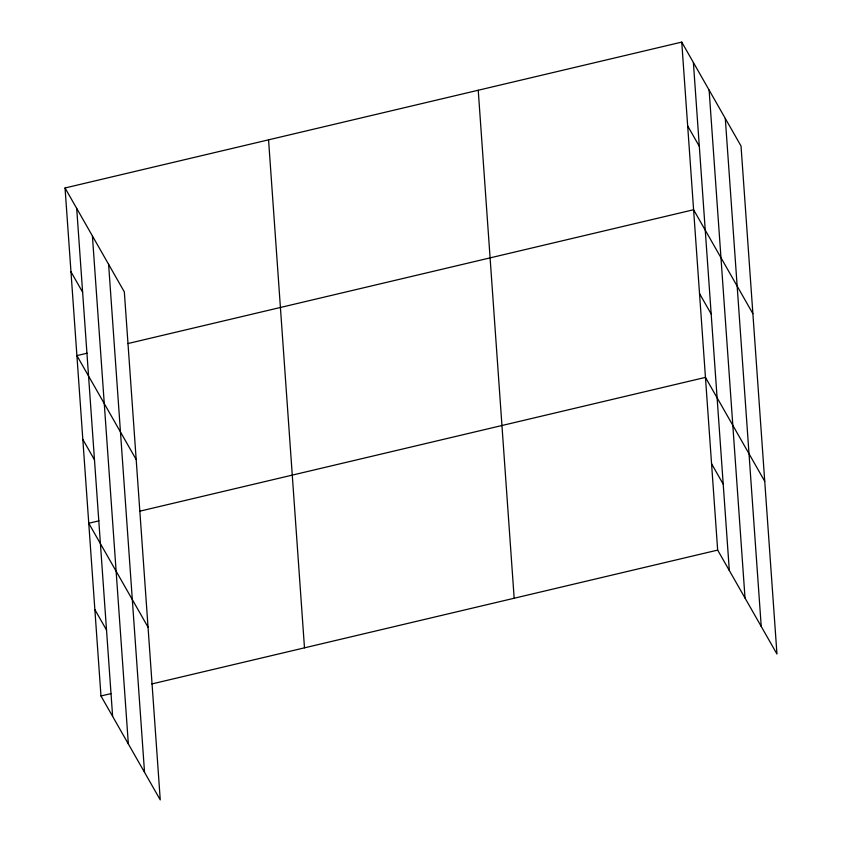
<?xml version="1.0" encoding="UTF-8"?>
<svg xmlns="http://www.w3.org/2000/svg" width="842" height="842" viewBox="0 0 842 842"><rect width="100%" height="100%" fill="white"/><g stroke="black" fill="none" stroke-linecap="round" stroke-linejoin="round"><path stroke-width="1.26" d="M65.044 187.976L124.332 291.9L160.254 799.9L100.977 695.976L65.044 187.976L681.746 42.1L741.023 146.024L776.956 654.024L717.668 550.1L681.746 42.1M87.084 353.208L76.906 355.608L136.183 459.543M127.784 343.578L693.597 209.742L752.874 313.666M98.935 520.851L88.768 523.25L148.045 627.174M139.646 511.22L705.459 377.384L764.736 481.308M100.977 695.976L111.155 693.566M151.855 683.946L717.668 550.1M687.672 125.921L699.323 146.34M699.523 293.563L711.174 313.982M711.564 463.742L723.215 484.161M70.981 271.798L82.621 292.216M82.832 439.429L94.483 459.858M94.872 609.619L106.524 630.037M725.299 118.469L761.231 626.469M709.111 90.073L745.033 598.083M693.387 62.518L729.319 570.518M478.235 90.241L514.167 598.241M268.556 139.835L304.488 647.835M108.607 264.335L144.54 772.346M92.409 235.949L128.342 743.949M76.696 208.395L112.628 716.395"/></g></svg>
